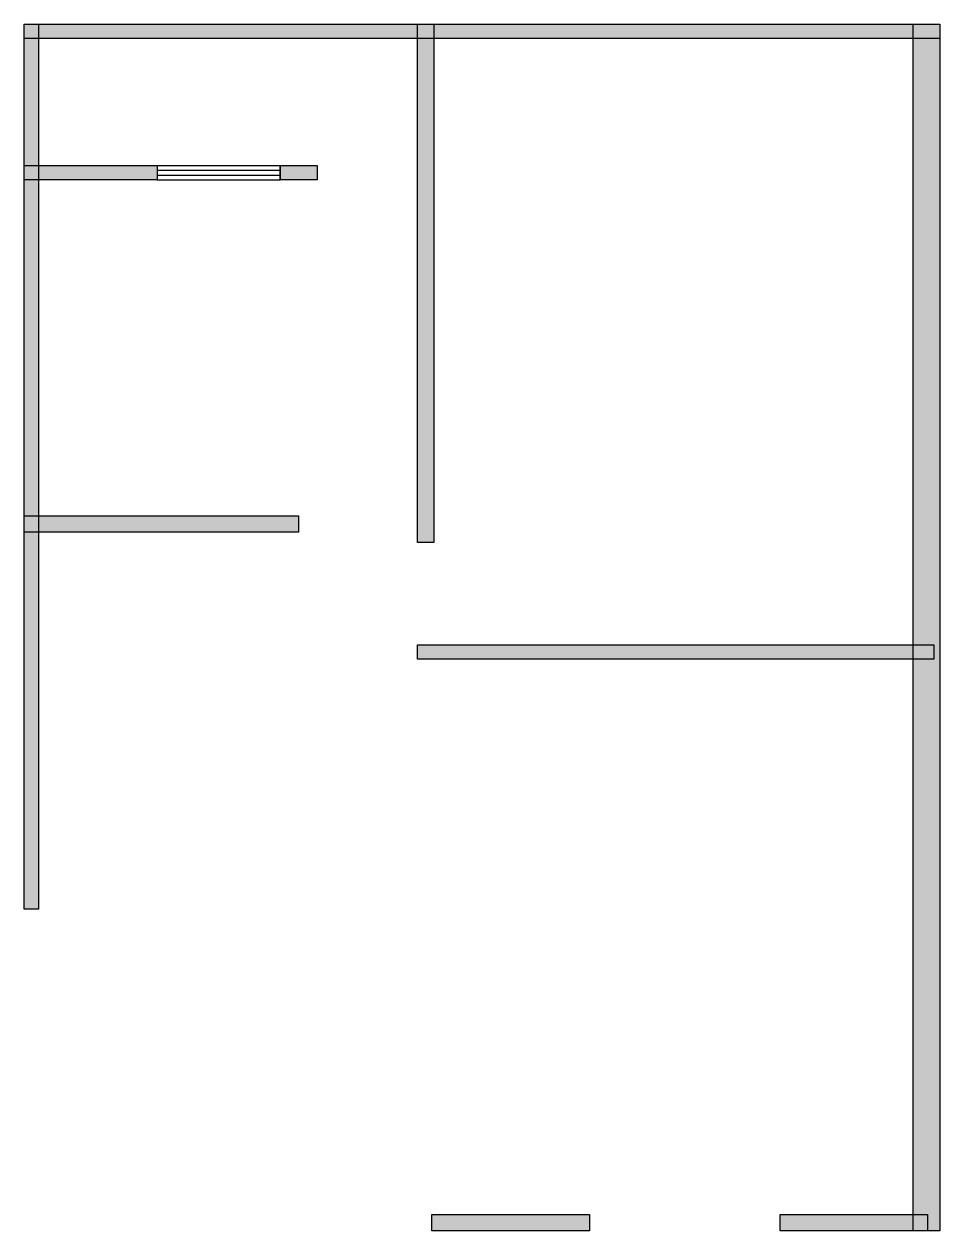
# Model space of a CAD drawing. Header units: centimetres. Extents: x 39 to 878, y 94 to 1198.
import ezdxf

# ---------------------------------------------------------------- set-up
doc = ezdxf.new("R2010")
doc.units = ezdxf.units.CM
doc.layers.add('WALL', color=7, linetype='Continuous')
doc.layers.add('WINDOW', color=5, linetype='Continuous')

msp = doc.modelspace()

# ---------------------------------------------------------------- hatches: boundary and pattern name
at = {"layer": 'WALL'}
h = msp.add_hatch(color=256, dxfattribs=at)
h.dxf.hatch_style = 1
h.paths.add_polyline_path([(39.375, 1198.125), (877.5, 1198.125), (877.5, 1185), (39.375, 1185)])
h = msp.add_hatch(color=256, dxfattribs=at)
h.dxf.hatch_style = 1
h.paths.add_polyline_path([(39.375, 1198.125), (52.5, 1198.125), (52.5, 388.125), (39.375, 388.125)])
h = msp.add_hatch(color=256, dxfattribs=at)
h.dxf.hatch_style = 1
h.paths.add_polyline_path([(399.375, 1198.125), (414.375, 1198.125), (414.375, 723.75), (399.375, 723.75)])
h = msp.add_hatch(color=256, dxfattribs=at)
h.dxf.hatch_style = 1
h.paths.add_polyline_path([(853.125, 1198.125), (877.5, 1198.125), (877.5, 93.75), (853.125, 93.75)])
h = msp.add_hatch(color=256, dxfattribs=at)
h.dxf.hatch_style = 1
h.paths.add_polyline_path([(39.375, 1068.75), (161.25, 1068.75), (161.25, 1055.625), (39.375, 1055.625)])
h = msp.add_hatch(color=256, dxfattribs=at)
h.dxf.hatch_style = 1
h.paths.add_polyline_path([(273.75, 1068.75), (307.5, 1068.75), (307.5, 1055.625), (273.75, 1055.625)])
h = msp.add_hatch(color=256, dxfattribs=at)
h.dxf.hatch_style = 1
h.paths.add_polyline_path([(39.375, 748.125), (290.625, 748.125), (290.625, 733.125), (39.375, 733.125)])
h = msp.add_hatch(color=256, dxfattribs=at)
h.dxf.hatch_style = 1
h.paths.add_polyline_path([(399.375, 630), (871.875, 630), (871.875, 616.875), (399.375, 616.875)])
h = msp.add_hatch(color=256, dxfattribs=at)
h.dxf.hatch_style = 1
h.paths.add_polyline_path([(412.5, 108.75), (556.875, 108.75), (556.875, 93.75), (412.5, 93.75)])
h = msp.add_hatch(color=256, dxfattribs=at)
h.dxf.hatch_style = 1
h.paths.add_polyline_path([(731.25, 108.75), (866.25, 108.75), (866.25, 93.75), (731.25, 93.75)])

# ---------------------------------------------------------------- linework, layer by layer
for points in [[(39.375, 1198.125), (877.5, 1198.125), (877.5, 1185), (39.375, 1185)], [(39.375, 1198.125), (52.5, 1198.125), (52.5, 388.125), (39.375, 388.125)], [(399.375, 1198.125), (414.375, 1198.125), (414.375, 723.75), (399.375, 723.75)], [(853.125, 1198.125), (877.5, 1198.125), (877.5, 93.75), (853.125, 93.75)], [(39.375, 1068.75), (161.25, 1068.75), (161.25, 1055.625), (39.375, 1055.625)], [(273.75, 1068.75), (307.5, 1068.75), (307.5, 1055.625), (273.75, 1055.625)], [(39.375, 748.125), (290.625, 748.125), (290.625, 733.125), (39.375, 733.125)], [(399.375, 630), (871.875, 630), (871.875, 616.875), (399.375, 616.875)], [(412.5, 108.75), (556.875, 108.75), (556.875, 93.75), (412.5, 93.75)], [(731.25, 108.75), (866.25, 108.75), (866.25, 93.75), (731.25, 93.75)]]:
    msp.add_lwpolyline(points, close=True, dxfattribs=at)
at = {"layer": 'WINDOW'}
for p, q in [((161.25, 1068.75), (273.75, 1068.75)), ((161.25, 1068.75), (161.25, 1055.625)), ((161.25, 1064.375), (273.75, 1064.375)), ((273.75, 1068.75), (273.75, 1055.625)), ((161.25, 1060), (273.75, 1060)), ((161.25, 1055.625), (273.75, 1055.625))]:
    msp.add_line(p, q, dxfattribs=at)

doc.saveas('drawing.dxf')
